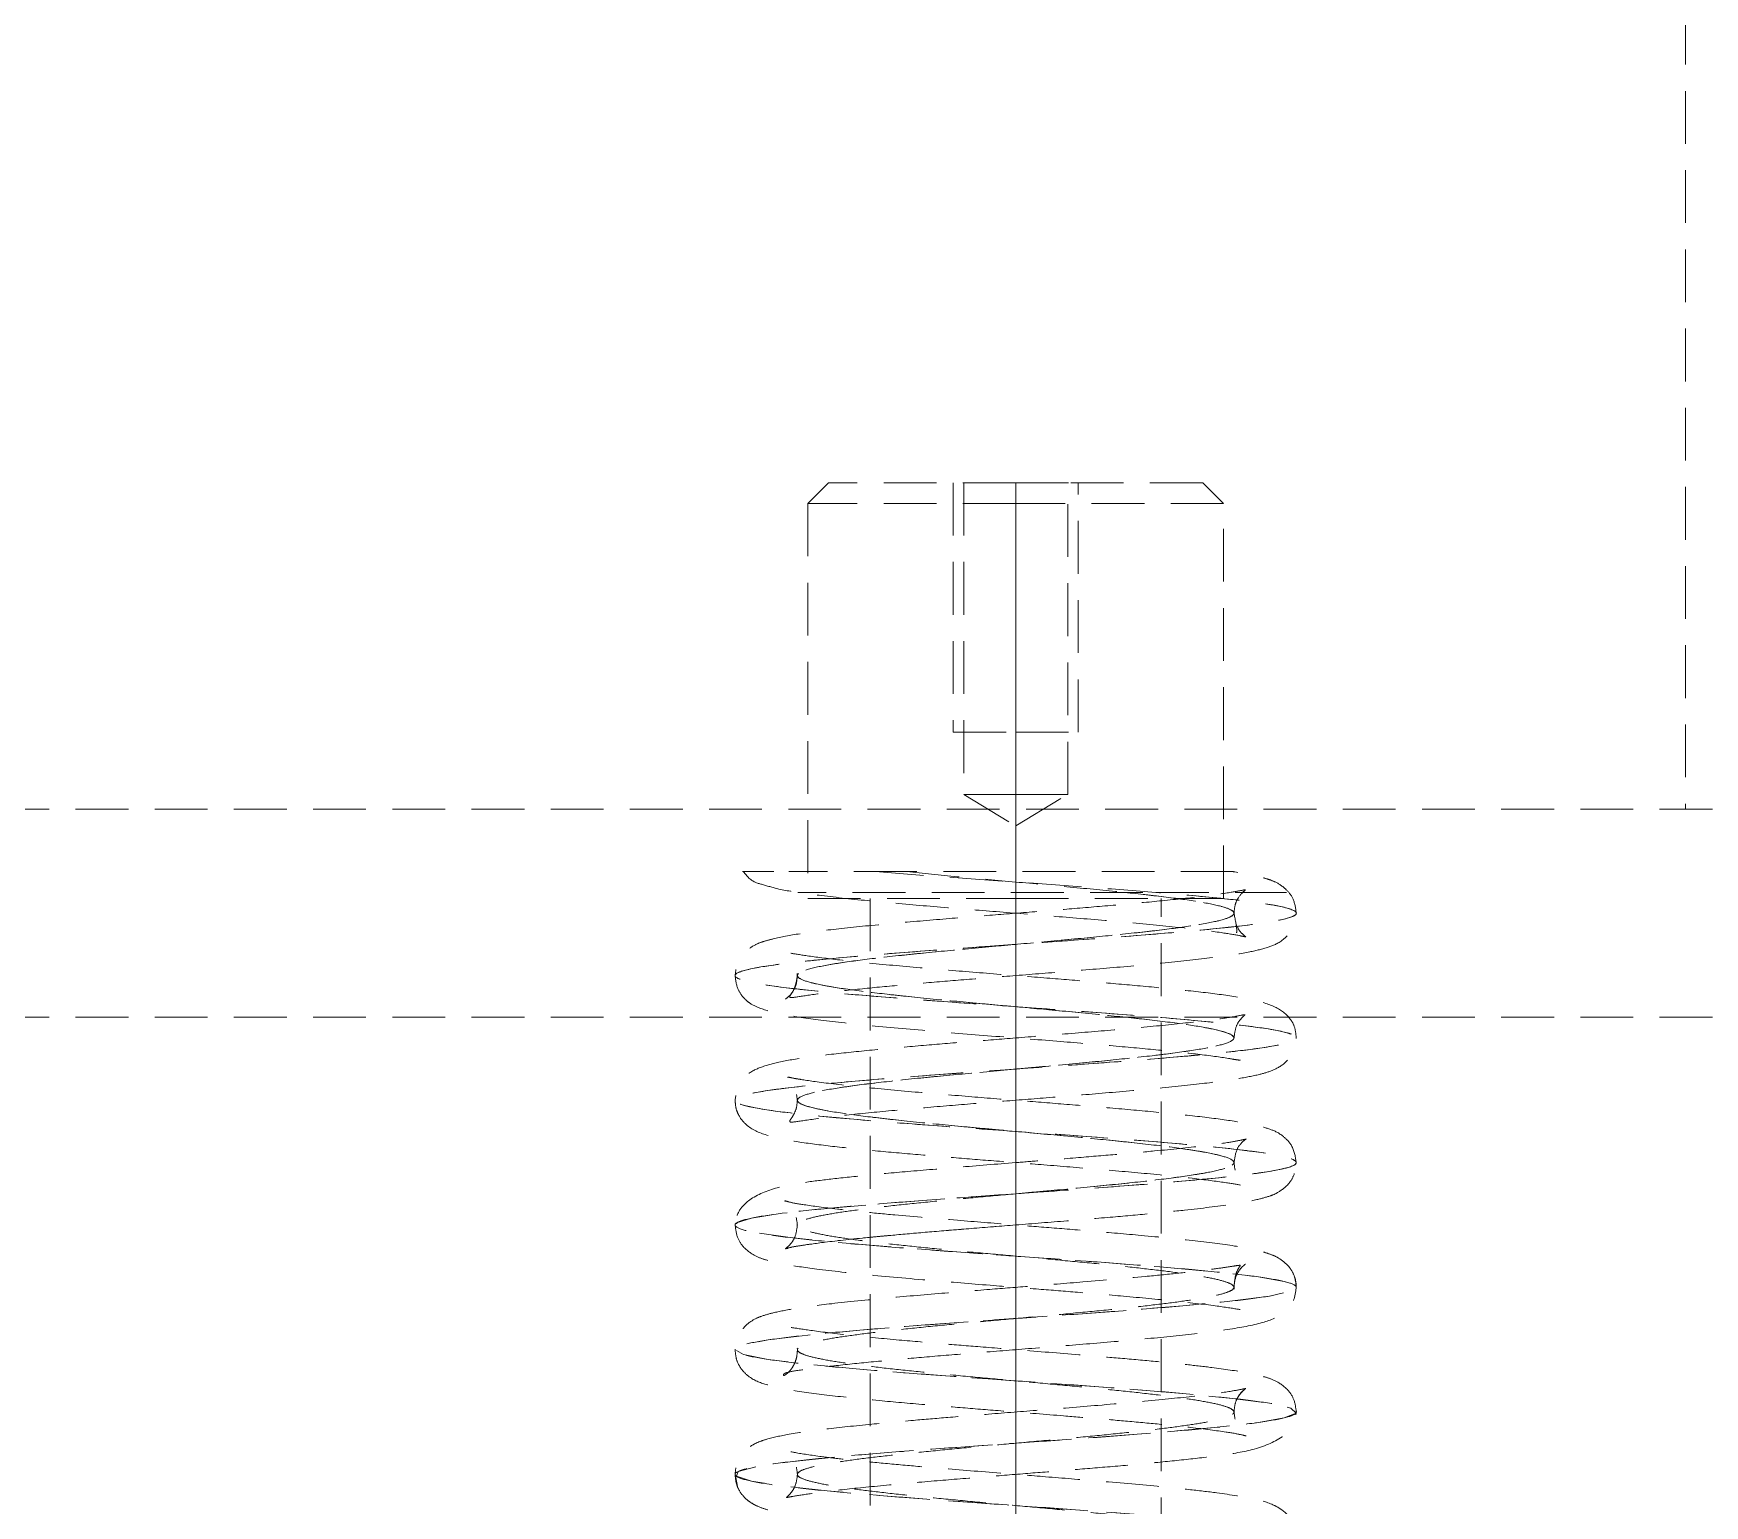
# Model space of a CAD drawing. Header units: millimetres. Extents: x 15 to 1184, y 5 to 836.
# Drawn here: x 260.47 to 300.66, y 582.18 to 617.59 of the extents above; entities that cross this region are included whole.
import ezdxf

# ---------------------------------------------------------------- set-up
doc = ezdxf.new("R2010")
doc.units = ezdxf.units.MM
doc.linetypes.add('HIDDEN', pattern=[1.905, 1.27, -0.635])

msp = doc.modelspace()

# ---------------------------------------------------------------- linework, layer by layer
at = {"color": 7, "linetype": 'HIDDEN', "lineweight": 18}
for p, q in [((300.204, 621.922), (300.204, 598.927)), ((279.592, 606.783), (279.092, 606.283)), ((282.592, 606.783), (282.592, 600.783)), ((282.842, 606.783), (282.842, 599.283)), ((284.092, 606.783), (284.092, 606.283)), ((284.092, 606.783), (284.092, 606.283)), ((284.092, 599.283), (284.092, 606.783)), ((284.092, 599.283), (284.092, 606.783)), ((284.092, 600.783), (284.092, 606.783)), ((284.092, 606.783), (284.092, 600.783)), ((284.092, 606.783), (284.092, 606.283)), ((284.092, 606.283), (284.092, 606.783)), ((284.092, 606.783), (284.092, 599.283)), ((284.092, 599.283), (284.092, 606.783)), ((285.342, 599.283), (285.342, 606.783)), ((285.592, 600.783), (285.592, 606.783)), ((289.092, 606.283), (288.592, 606.783)), ((279.092, 606.283), (279.092, 596.783)), ((284.092, 596.783), (284.092, 606.283)), ((284.092, 596.783), (284.092, 606.283)), ((284.092, 596.783), (284.092, 606.283)), ((284.092, 606.283), (284.092, 596.783)), ((289.092, 596.783), (289.092, 606.283)), ((248.145, 598.927), (532.475, 598.927)), ((282.842, 599.283), (284.092, 598.532)), ((284.092, 598.532), (284.092, 599.283)), ((284.092, 598.532), (284.092, 599.283)), ((284.092, 599.283), (284.092, 598.532)), ((284.092, 598.532), (284.092, 599.283)), ((284.092, 598.532), (285.342, 599.283)), ((280.592, 596.783), (280.592, 537.283)), ((284.092, 596.783), (284.092, 537.283)), ((284.092, 596.783), (284.092, 537.283)), ((284.092, 596.783), (284.092, 537.283)), ((284.092, 537.283), (284.092, 596.783)), ((287.592, 537.283), (287.592, 596.783)), ((248.145, 593.927), (344.092, 593.927)), ((277.342, 582.941), (277.403, 582.638))]:
    msp.add_line(p, q, dxfattribs=at)
at = {"color": 7, "linetype": 'HIDDEN', "lineweight": 18, "flags": 128}
msp.add_lwpolyline([(290.749, 578.48), (290.639, 578.544), (290.044, 578.661), (289.093, 578.778), (287.842, 578.895), (286.366, 579.013), (284.753, 579.13), (283.101, 579.247), (281.509, 579.364), (280.071, 579.481), (278.874, 579.599), (277.99, 579.716), (277.471, 579.833), (277.35, 579.95), (277.632, 580.067), (278.302, 580.184), (279.319, 580.302), (280.622, 580.419), (282.132, 580.536), (283.76, 580.653), (285.409, 580.77), (286.978, 580.888), (288.374, 581.005), (289.513, 581.122), (290.328, 581.239), (290.768, 581.356), (290.809, 581.474), (290.447, 581.591), (289.704, 581.708), (288.625, 581.825), (287.273, 581.942), (285.732, 582.06), (284.092, 582.177), (282.452, 582.294), (280.91, 582.411), (279.559, 582.528), (278.48, 582.645), (277.736, 582.763), (277.375, 582.88), (277.415, 582.997), (277.856, 583.114), (278.67, 583.231), (279.81, 583.349), (281.206, 583.466), (282.775, 583.583), (284.423, 583.7), (286.051, 583.817), (287.562, 583.935), (288.865, 584.052), (289.881, 584.169), (290.551, 584.286), (290.834, 584.403), (290.712, 584.52), (290.193, 584.638), (289.309, 584.755), (288.112, 584.872), (286.675, 584.989), (285.082, 585.106), (283.43, 585.224), (281.818, 585.341), (280.342, 585.458), (279.091, 585.575), (278.139, 585.692), (277.544, 585.809), (277.342, 585.927), (277.544, 586.044), (278.139, 586.161), (279.09, 586.278), (280.342, 586.395), (281.818, 586.513), (283.43, 586.63), (285.082, 586.747), (286.675, 586.864), (288.113, 586.981), (289.309, 587.099), (290.193, 587.216), (290.712, 587.333), (290.833, 587.45), (290.551, 587.567), (289.881, 587.684), (288.864, 587.802), (287.562, 587.919), (286.051, 588.036), (284.423, 588.153), (282.775, 588.27), (281.206, 588.388), (279.81, 588.505), (278.67, 588.622), (277.856, 588.739), (277.415, 588.856), (277.374, 588.974), (277.737, 589.091), (278.479, 589.208), (279.559, 589.325), (280.91, 589.442), (282.451, 589.559), (284.092, 589.677), (284.092, 589.677)], dxfattribs=at)
at = {"color": 7, "linetype": 'HIDDEN', "lineweight": 18}
for points in [[(284.092, 606.783), (283.502, 606.783), (282.323, 606.783), (280.835, 606.783), (279.795, 606.783), (279.659, 606.783), (279.592, 606.783)], [(284.092, 606.783), (283.895, 606.783), (283.502, 606.783), (283.006, 606.783), (282.659, 606.783), (282.614, 606.783), (282.592, 606.783)], [(284.092, 606.783), (283.928, 606.783), (283.6, 606.783), (283.187, 606.783), (282.898, 606.783), (282.86, 606.783), (282.842, 606.783)], [(284.092, 606.783), (284.288, 606.783), (284.681, 606.783), (285.177, 606.783), (285.524, 606.783), (285.569, 606.783), (285.592, 606.783)], [(288.592, 606.783), (288.524, 606.783), (288.389, 606.783), (287.348, 606.783), (285.861, 606.783), (284.681, 606.783), (284.092, 606.783)], [(284.092, 606.783), (284.255, 606.783), (284.583, 606.783), (284.996, 606.783), (285.285, 606.783), (285.323, 606.783), (285.342, 606.783)], [(284.092, 606.283), (283.764, 606.283), (283.11, 606.283), (282.166, 606.283), (281.296, 606.283), (280.534, 606.283), (279.907, 606.283), (279.445, 606.283), (279.147, 606.283), (279.11, 606.283), (279.092, 606.283)], [(289.092, 606.283), (289.073, 606.283), (289.036, 606.283), (288.739, 606.283), (288.276, 606.283), (287.65, 606.283), (286.887, 606.283), (286.017, 606.283), (285.073, 606.283), (284.419, 606.283), (284.092, 606.283)], [(282.592, 600.783), (282.614, 600.783), (282.659, 600.783), (283.006, 600.783), (283.502, 600.783), (283.895, 600.783), (284.092, 600.783)], [(284.092, 600.783), (284.288, 600.783), (284.681, 600.783), (285.177, 600.783), (285.524, 600.783), (285.569, 600.783), (285.592, 600.783)], [(282.842, 599.283), (282.86, 599.283), (282.898, 599.283), (283.187, 599.283), (283.6, 599.283), (283.928, 599.283), (284.092, 599.283)], [(284.092, 599.283), (284.255, 599.283), (284.583, 599.283), (284.996, 599.283), (285.285, 599.283), (285.323, 599.283), (285.342, 599.283)], [(279.092, 596.783), (279.11, 596.783), (279.147, 596.783), (279.445, 596.783), (279.907, 596.783), (280.534, 596.783), (281.296, 596.783), (282.166, 596.783), (283.11, 596.783), (283.764, 596.783), (284.092, 596.783)], [(284.092, 596.783), (284.419, 596.783), (285.073, 596.783), (286.017, 596.783), (286.887, 596.783), (287.65, 596.783), (288.276, 596.783), (288.739, 596.783), (289.036, 596.783), (289.073, 596.783), (289.092, 596.783)]]:
    msp.add_open_spline(points, degree=3, dxfattribs=at)
for points, knots in [([(284.092, 589.677), (284.662, 589.717), (285.804, 589.798), (287.406, 589.919), (288.796, 590.04), (289.886, 590.161), (290.604, 590.282), (290.906, 590.403), (290.772, 590.524), (290.21, 590.645), (289.258, 590.767), (287.974, 590.888), (286.442, 591.009), (284.76, 591.13), (283.035, 591.251), (281.378, 591.372), (279.894, 591.493), (278.679, 591.614), (277.81, 591.735), (277.343, 591.856), (277.308, 591.977), (277.707, 592.099), (278.513, 592.22), (279.678, 592.341), (281.124, 592.462), (282.761, 592.583), (284.482, 592.704), (286.179, 592.825), (287.742, 592.946), (289.071, 593.067), (290.082, 593.188), (290.71, 593.31), (290.914, 593.431), (290.681, 593.552), (290.028, 593.673), (288.994, 593.794), (287.647, 593.915), (286.072, 594.036), (284.371, 594.157), (282.651, 594.278), (281.024, 594.399), (279.593, 594.52), (278.45, 594.642), (277.668, 594.763), (277.297, 594.884), (277.361, 595.005), (277.854, 595.126), (278.748, 595.247), (279.983, 595.368), (281.481, 595.489), (283.146, 595.61), (284.871, 595.731), (286.547, 595.852), (288.066, 595.974), (289.33, 596.095), (290.26, 596.216), (290.794, 596.337), (290.899, 596.458), (290.57, 596.579), (289.825, 596.7), (288.714, 596.821), (287.308, 596.942), (285.694, 597.063), (283.983, 597.185), (282.262, 597.306), (281.232, 597.386), (280.717, 597.427)], [0, 0, 0, 0, 0.015626, 0.031251, 0.046875, 0.062501, 0.078126, 0.09375, 0.109376, 0.125001, 0.140625, 0.156251, 0.171875, 0.1875, 0.203126, 0.21875, 0.234375, 0.250001, 0.265625, 0.28125, 0.296876, 0.3125, 0.328125, 0.343751, 0.359375, 0.375, 0.390626, 0.40625, 0.421875, 0.437501, 0.453125, 0.46875, 0.484376, 0.5, 0.515625, 0.531251, 0.546875, 0.5625, 0.578125, 0.59375, 0.609375, 0.625, 0.640625, 0.65625, 0.671875, 0.687499, 0.703125, 0.71875, 0.734374, 0.75, 0.765625, 0.781249, 0.796875, 0.8125, 0.828124, 0.84375, 0.859375, 0.874999, 0.890625, 0.90625, 0.921874, 0.9375, 0.953125, 0.968749, 0.984375, 1, 1, 1, 1]), ([(281.467, 597.427), (281.132, 597.427), (280.463, 597.427), (279.668, 597.427), (279.076, 597.427), (278.736, 597.427), (278.611, 597.427), (278.648, 597.427), (278.771, 597.427), (278.866, 597.427), (278.913, 597.427), (278.94, 597.427), (278.942, 597.427), (278.921, 597.427), (278.91, 597.427), (278.897, 597.427), (278.883, 597.427), (278.86, 597.427), (278.825, 597.427), (278.759, 597.427), (278.666, 597.427), (278.531, 597.427), (278.372, 597.427), (278.158, 597.427), (277.935, 597.427), (277.671, 597.427), (277.498, 597.427), (277.527, 597.427), (277.782, 597.427), (278.251, 597.427), (278.835, 597.427), (279.322, 597.427), (279.527, 597.427)], [0, 0, 0, 0, 0.068596, 0.136968, 0.2055, 0.27375, 0.33118, 0.388329, 0.439011, 0.456132, 0.467555, 0.479869, 0.486901, 0.488472, 0.489422, 0.490304, 0.491175, 0.492096, 0.494271, 0.497102, 0.504452, 0.514172, 0.530074, 0.548, 0.581836, 0.615407, 0.682787, 0.750059, 0.81719, 0.88452, 0.951449, 1, 1, 1, 1]), ([(277.545, 597.422), (277.582, 597.376), (277.742, 597.182), (278.003, 597.12), (278.408, 596.992), (279.122, 596.884), (280.166, 596.761), (281.477, 596.639), (282.847, 596.526), (284.22, 596.417), (285.597, 596.307), (286.961, 596.191), (288.165, 596.074), (289.026, 595.966), (289.475, 595.891), (289.633, 595.852), (289.625, 595.862), (289.524, 595.94), (289.383, 596.125), (289.356, 596.33), (289.342, 596.44)], [0, 0, 0, 0, 0.01361, 0.058298, 0.11466, 0.186481, 0.271638, 0.35391, 0.430088, 0.500824, 0.574016, 0.652311, 0.735549, 0.813855, 0.874346, 0.91719, 0.933983, 0.952982, 0.97483, 1, 1, 1, 1]), ([(281.467, 597.427), (281.867, 597.386), (282.669, 597.306), (284.007, 597.185), (285.338, 597.063), (286.593, 596.942), (287.687, 596.821), (288.551, 596.7), (289.131, 596.579), (289.387, 596.458), (289.304, 596.337), (288.889, 596.216), (288.166, 596.095), (287.182, 595.974), (286.002, 595.852), (284.698, 595.731), (283.356, 595.61), (282.061, 595.489), (280.896, 595.368), (279.935, 595.247), (279.24, 595.126), (278.856, 595.005), (278.807, 594.884), (279.095, 594.763), (279.704, 594.642), (280.593, 594.52), (281.706, 594.399), (282.971, 594.278), (284.309, 594.157), (285.632, 594.036), (286.857, 593.915), (287.905, 593.794), (288.709, 593.673), (289.217, 593.552), (289.398, 593.431), (289.239, 593.31), (288.751, 593.188), (287.965, 593.067), (286.931, 592.946), (285.715, 592.825), (284.395, 592.704), (283.056, 592.583), (281.784, 592.462), (280.659, 592.341), (279.753, 592.22), (279.126, 592.099), (278.815, 591.977), (278.843, 591.856), (279.206, 591.735), (279.882, 591.614), (280.827, 591.493), (281.981, 591.372), (283.27, 591.251), (284.612, 591.13), (285.92, 591.009), (287.112, 590.888), (288.11, 590.767), (288.851, 590.645), (289.288, 590.524), (289.392, 590.403), (289.157, 590.282), (288.598, 590.161), (287.751, 590.04), (286.669, 589.919), (285.423, 589.798), (284.536, 589.717), (284.092, 589.677)], [0, 0, 0, 0, 0.015625, 0.031251, 0.046875, 0.0625, 0.078126, 0.09375, 0.109375, 0.125001, 0.140625, 0.15625, 0.171876, 0.1875, 0.203125, 0.218751, 0.234375, 0.25, 0.265626, 0.28125, 0.296875, 0.312501, 0.328125, 0.34375, 0.359375, 0.375, 0.390625, 0.40625, 0.421875, 0.4375, 0.453125, 0.468749, 0.484375, 0.5, 0.515624, 0.53125, 0.546875, 0.562499, 0.578125, 0.59375, 0.609374, 0.625, 0.640625, 0.656249, 0.671875, 0.6875, 0.703124, 0.71875, 0.734375, 0.749999, 0.765625, 0.78125, 0.796874, 0.8125, 0.828125, 0.843749, 0.859375, 0.874999, 0.890624, 0.90625, 0.921874, 0.937499, 0.953125, 0.968749, 0.984374, 1, 1, 1, 1]), ([(289.32, 597.427), (289.326, 597.427), (289.335, 597.427), (289.318, 597.427), (289.303, 597.427), (289.291, 597.427), (289.275, 597.427), (289.251, 597.427), (289.181, 597.427), (289.076, 597.427), (288.942, 597.427), (288.796, 597.427), (288.691, 597.427), (288.579, 597.427), (288.469, 597.427), (288.317, 597.427), (287.909, 597.427), (287.199, 597.427), (286.1, 597.427), (284.928, 597.427), (283.727, 597.427), (282.542, 597.427), (281.825, 597.427), (281.467, 597.427)], [0, 0, 0, 0, 0.014462, 0.019323, 0.02133, 0.023183, 0.025016, 0.026969, 0.031651, 0.048719, 0.069023, 0.090484, 0.115125, 0.117011, 0.14198, 0.164729, 0.185264, 0.321706, 0.456961, 0.593025, 0.728114, 0.864085, 1, 1, 1, 1]), ([(290.841, 596.411), (290.826, 596.534), (290.798, 596.757), (290.577, 597.043), (290.326, 597.189), (290.154, 597.249), (289.844, 597.34), (289.531, 597.391), (289.32, 597.425)], [0, 0, 0, 0, 0.133526, 0.244197, 0.403281, 0.539375, 0.688702, 1, 1, 1, 1]), ([(284.092, 589.677), (284.803, 589.727), (286.227, 589.828), (288.15, 589.979), (289.67, 590.13), (290.637, 590.281), (290.954, 590.432), (290.591, 590.583), (289.582, 590.734), (288.028, 590.885), (286.084, 591.036), (283.942, 591.187), (281.815, 591.338), (279.913, 591.489), (278.427, 591.64), (277.502, 591.791), (277.232, 591.942), (277.642, 592.093), (278.693, 592.244), (280.279, 592.395), (282.243, 592.546), (284.391, 592.698), (286.509, 592.849), (288.387, 593), (289.84, 593.151), (290.721, 593.302), (290.945, 593.453), (290.488, 593.604), (289.397, 593.755), (287.779, 593.906), (285.796, 594.057), (283.643, 594.208), (281.534, 594.359), (279.68, 594.51), (278.264, 594.661), (277.425, 594.812), (277.248, 594.963), (277.751, 595.114), (278.882, 595.265), (280.531, 595.416), (282.533, 595.567), (284.69, 595.718), (286.787, 595.869), (288.617, 596.02), (289.998, 596.171), (290.792, 596.323), (290.923, 596.474), (290.37, 596.625), (289.218, 596.776), (288.05, 596.876), (287.467, 596.927)], [0, 0, 0, 0, 0.020834, 0.0416683, 0.0625018, 0.0833344, 0.1041668, 0.1249999, 0.145834, 0.1666682, 0.1875015, 0.208334, 0.2291665, 0.2499999, 0.2708341, 0.2916681, 0.3125012, 0.3333335, 0.3541662, 0.3749998, 0.3958341, 0.4166679, 0.4375007, 0.4583331, 0.479166, 0.4999998, 0.5208341, 0.5416677, 0.5625003, 0.5833327, 0.6041658, 0.6249999, 0.6458341, 0.6666674, 0.6874999, 0.7083324, 0.7291657, 0.75, 0.770834, 0.791667, 0.8124994, 0.8333321, 0.8541657, 0.875, 0.8958338, 0.9166666, 0.937499, 0.9583318, 0.9791657, 1, 1, 1, 1]), ([(289.342, 596.413), (289.348, 596.49), (289.361, 596.636), (289.463, 596.847), (289.61, 596.983), (289.629, 596.996), (289.551, 596.981), (289.288, 596.928), (288.65, 596.837), (287.732, 596.736), (286.678, 596.638), (285.61, 596.548), (284.538, 596.462), (283.42, 596.373), (282.215, 596.276), (280.963, 596.168), (279.817, 596.055), (278.899, 595.939), (278.346, 595.84), (278.014, 595.743), (277.84, 595.683), (277.574, 595.515), (277.379, 595.231), (277.355, 595.023), (277.342, 594.911)], [0, 0, 0, 0, 0.016458, 0.0312436, 0.0562697, 0.0767756, 0.0986779, 0.1515228, 0.216664, 0.2861219, 0.350114, 0.4084618, 0.4614454, 0.5175356, 0.580326, 0.6498832, 0.7259955, 0.7989095, 0.8642831, 0.8942493, 0.9225561, 0.955572, 0.9762521, 1, 1, 1, 1]), ([(286.717, 596.927), (287.062, 596.889), (287.752, 596.813), (288.544, 596.7), (289.096, 596.587), (289.365, 596.474), (289.34, 596.36), (289.02, 596.247), (288.424, 596.134), (287.586, 596.02), (286.551, 595.907), (285.379, 595.794), (284.135, 595.681), (282.888, 595.567), (281.709, 595.454), (280.663, 595.341), (279.81, 595.227), (279.195, 595.114), (278.856, 595.001), (278.81, 594.888), (279.06, 594.774), (279.592, 594.661), (280.375, 594.548), (281.367, 594.435), (282.512, 594.321), (283.745, 594.208), (284.998, 594.095), (286.199, 593.981), (287.283, 593.868), (288.188, 593.755), (288.864, 593.642), (289.271, 593.528), (289.389, 593.415), (289.211, 593.302), (288.744, 593.188), (288.018, 593.075), (287.072, 592.962), (285.958, 592.849), (284.74, 592.735), (283.486, 592.622), (282.266, 592.509), (281.147, 592.395), (280.195, 592.282), (279.459, 592.169), (278.984, 592.056), (278.795, 591.942), (278.902, 591.829), (279.301, 591.716), (279.968, 591.602), (280.866, 591.489), (281.944, 591.376), (283.143, 591.263), (284.395, 591.149), (285.63, 591.036), (286.779, 590.923), (287.777, 590.81), (288.569, 590.696), (289.11, 590.583), (289.369, 590.47), (289.334, 590.356), (289.004, 590.243), (288.399, 590.13), (287.553, 590.017), (286.513, 589.903), (285.337, 589.79), (284.507, 589.714), (284.092, 589.677)], [0, 0, 0, 0, 0.015626, 0.03125, 0.046875, 0.062501, 0.078125, 0.093751, 0.109375, 0.125, 0.140626, 0.15625, 0.171875, 0.1875, 0.203125, 0.218751, 0.234375, 0.25, 0.265626, 0.28125, 0.296875, 0.3125, 0.328125, 0.343751, 0.359375, 0.375, 0.390625, 0.406249, 0.421875, 0.4375, 0.453125, 0.46875, 0.484374, 0.5, 0.515625, 0.531249, 0.546875, 0.5625, 0.578125, 0.59375, 0.609374, 0.625, 0.640625, 0.656249, 0.671875, 0.687499, 0.703125, 0.71875, 0.734374, 0.75, 0.765625, 0.781249, 0.796875, 0.812499, 0.828125, 0.84375, 0.859374, 0.875, 0.890624, 0.906249, 0.921875, 0.937499, 0.953125, 0.968749, 0.984374, 1, 1, 1, 1]), ([(279.445, 596.927), (279.403, 596.927), (279.318, 596.927), (279.194, 596.927), (279.085, 596.927), (279.005, 596.927), (278.957, 596.927), (278.931, 596.927), (278.911, 596.927), (278.896, 596.927), (278.884, 596.927), (278.869, 596.927), (278.857, 596.927), (278.851, 596.927), (278.865, 596.927), (278.917, 596.927), (279.01, 596.927), (279.281, 596.927), (279.829, 596.927), (280.737, 596.927), (281.778, 596.927), (282.908, 596.927), (284.083, 596.927), (285.263, 596.927), (286.415, 596.927), (287.117, 596.927), (287.467, 596.927)], [0, 0, 0, 0, 0.015204, 0.030661, 0.044368, 0.052441, 0.055489, 0.057974, 0.059469, 0.060857, 0.06223, 0.063682, 0.067114, 0.071583, 0.083155, 0.098507, 0.123557, 0.151862, 0.25798, 0.364255, 0.470352, 0.576243, 0.682417, 0.787991, 0.894214, 1, 1, 1, 1]), ([(287.467, 596.927), (287.799, 596.927), (288.464, 596.927), (289.289, 596.927), (289.944, 596.927), (290.413, 596.927), (290.543, 596.927), (290.607, 596.927)], [0, 0, 0, 0, 0.203336, 0.405706, 0.608318, 0.810206, 1, 1, 1, 1]), ([(278.842, 594.94), (278.836, 594.868), (278.824, 594.725), (278.724, 594.52), (278.623, 594.397), (278.693, 594.388), (279.152, 594.465), (279.929, 594.562), (280.841, 594.654), (281.846, 594.744), (282.914, 594.833), (284.064, 594.925), (285.324, 595.025), (286.668, 595.136), (287.956, 595.256), (288.989, 595.373), (289.71, 595.486), (290.148, 595.597), (290.457, 595.715), (290.778, 596.029), (290.819, 596.297), (290.841, 596.442)], [0, 0, 0, 0, 0.014309, 0.028267, 0.05735, 0.119229, 0.182848, 0.246637, 0.307952, 0.366604, 0.422509, 0.480411, 0.545287, 0.617223, 0.696336, 0.775407, 0.841999, 0.895966, 0.941848, 0.968821, 1, 1, 1, 1]), ([(289.404, 595.954), (289.408, 595.974), (289.418, 596.025), (289.371, 596.282), (289.342, 596.44)], [0, 0, 0, 0, 0.3864832, 1, 1, 1, 1]), ([(290.841, 593.412), (290.832, 593.502), (290.813, 593.698), (290.632, 593.995), (290.298, 594.213), (289.734, 594.367), (289.021, 594.475), (288.108, 594.581), (287.067, 594.681), (285.998, 594.773), (284.882, 594.864), (283.671, 594.96), (282.345, 595.067), (281.004, 595.182), (279.845, 595.299), (279.054, 595.402), (278.698, 595.461), (278.588, 595.482), (278.648, 595.426), (278.792, 595.253), (278.825, 595.027), (278.842, 594.913)], [0, 0, 0, 0, 0.018032, 0.039382, 0.09327, 0.155665, 0.224713, 0.294059, 0.358197, 0.417251, 0.472959, 0.534765, 0.604099, 0.680847, 0.761012, 0.832874, 0.895441, 0.923305, 0.949374, 0.974504, 1, 1, 1, 1]), ([(277.342, 594.942), (277.356, 594.82), (277.381, 594.61), (277.525, 594.414), (277.627, 594.314), (277.742, 594.229), (277.991, 594.11), (278.518, 593.978), (279.394, 593.847), (280.611, 593.717), (282.091, 593.587), (283.666, 593.46), (285.137, 593.344), (286.435, 593.236), (287.568, 593.133), (288.52, 593.032), (289.145, 592.948), (289.477, 592.886), (289.522, 592.899), (289.403, 593.049), (289.362, 593.307), (289.342, 593.44)], [0, 0, 0, 0, 0.022712, 0.039211, 0.046401, 0.059117, 0.103802, 0.170565, 0.246047, 0.328983, 0.416878, 0.499077, 0.574603, 0.643511, 0.708629, 0.775928, 0.845394, 0.881245, 0.918832, 0.958197, 1, 1, 1, 1]), ([(278.842, 594.94), (278.82, 594.809), (278.78, 594.57), (278.613, 594.396), (278.543, 594.356), (278.554, 594.358), (278.554, 594.358)], [0, 0, 0, 0, 0.400315, 0.7297, 0.997062, 1, 1, 1, 1]), ([(289.342, 593.413), (289.355, 593.519), (289.379, 593.715), (289.51, 593.897), (289.607, 593.978), (289.618, 593.996), (289.385, 593.939), (288.791, 593.855), (287.807, 593.743), (286.596, 593.631), (285.329, 593.525), (284.134, 593.43), (283.029, 593.342), (281.971, 593.255), (280.921, 593.164), (279.907, 593.063), (279.056, 592.961), (278.401, 592.855), (277.929, 592.72), (277.637, 592.574), (277.389, 592.268), (277.358, 592.032), (277.342, 591.912)], [0, 0, 0, 0, 0.022846, 0.042619, 0.059767, 0.074781, 0.13581, 0.204274, 0.279907, 0.35516, 0.423695, 0.485385, 0.540169, 0.594515, 0.653742, 0.717934, 0.786417, 0.849401, 0.904466, 0.952569, 0.975939, 1, 1, 1, 1]), ([(278.842, 591.94), (278.836, 591.869), (278.824, 591.727), (278.753, 591.577), (278.691, 591.484), (278.632, 591.4), (278.697, 591.389), (279.234, 591.478), (280.167, 591.589), (281.279, 591.695), (282.462, 591.796), (283.655, 591.892), (284.874, 591.989), (286.144, 592.092), (287.439, 592.205), (288.576, 592.323), (289.403, 592.432), (289.934, 592.538), (290.232, 592.622), (290.533, 592.771), (290.791, 593.072), (290.824, 593.312), (290.841, 593.442)], [0, 0, 0, 0, 0.013803, 0.027299, 0.041127, 0.055836, 0.119493, 0.190188, 0.264694, 0.335086, 0.400826, 0.46178, 0.522029, 0.588695, 0.662013, 0.741523, 0.812649, 0.86914, 0.910875, 0.947526, 0.97154, 1, 1, 1, 1]), ([(290.841, 590.412), (290.82, 590.554), (290.781, 590.813), (290.484, 591.118), (290.203, 591.239), (289.871, 591.332), (289.33, 591.431), (288.545, 591.534), (287.527, 591.639), (286.402, 591.74), (285.275, 591.832), (284.124, 591.924), (282.904, 592.021), (281.605, 592.129), (280.35, 592.245), (279.343, 592.361), (278.757, 592.45), (278.56, 592.496), (278.562, 592.487), (278.662, 592.409), (278.801, 592.226), (278.827, 592.024), (278.842, 591.914)], [0, 0, 0, 0, 0.030645, 0.055852, 0.094113, 0.138188, 0.193761, 0.260823, 0.330543, 0.39506, 0.4545, 0.510636, 0.57303, 0.643063, 0.72059, 0.800276, 0.86907, 0.926266, 0.939646, 0.95603, 0.976034, 1, 1, 1, 1]), ([(278.931, 592.428), (278.86, 592.438), (278.711, 592.459), (278.601, 592.495), (278.617, 592.475), (278.62, 592.471)], [0, 0, 0, 0, 0.424211, 0.883873, 1, 1, 1, 1]), ([(277.342, 591.942), (277.347, 591.874), (277.356, 591.736), (277.449, 591.51), (277.679, 591.243), (278.078, 591.079), (278.751, 590.934), (279.53, 590.833), (280.487, 590.731), (281.519, 590.637), (282.572, 590.548), (283.66, 590.461), (284.82, 590.369), (286.063, 590.268), (287.319, 590.158), (288.409, 590.047), (289.172, 589.942), (289.529, 589.887), (289.672, 589.835), (289.597, 589.883), (289.495, 589.974), (289.374, 590.156), (289.353, 590.34), (289.342, 590.44)], [0, 0, 0, 0, 0.013036, 0.026529, 0.055797, 0.120732, 0.186775, 0.2546, 0.319345, 0.379983, 0.436616, 0.490467, 0.549454, 0.614969, 0.686895, 0.764673, 0.834993, 0.891546, 0.934534, 0.945554, 0.960033, 0.978139, 1, 1, 1, 1]), ([(289.342, 590.414), (289.359, 590.537), (289.39, 590.752), (289.532, 590.915), (289.605, 590.974), (289.642, 590.998), (289.618, 590.99), (289.525, 590.969), (289.206, 590.908), (288.548, 590.82), (287.636, 590.724), (286.641, 590.635), (285.713, 590.556), (284.841, 590.486), (284.285, 590.442), (284.091, 590.427)], [0, 0, 0, 0, 0.055205, 0.097015, 0.112988, 0.125737, 0.14802, 0.215642, 0.316263, 0.450547, 0.619049, 0.716584, 0.822905, 0.938079, 1, 1, 1, 1]), ([(284.092, 590.427), (283.629, 590.39), (282.738, 590.319), (281.511, 590.216), (280.479, 590.122), (279.641, 590.032), (278.968, 589.948), (278.255, 589.822), (277.707, 589.582), (277.393, 589.247), (277.359, 589.026), (277.342, 588.912)], [0, 0, 0, 0, 0.139067, 0.268188, 0.387371, 0.496561, 0.597542, 0.709701, 0.842757, 0.918484, 1, 1, 1, 1]), ([(284.092, 588.927), (284.505, 588.96), (285.302, 589.023), (286.411, 589.115), (287.36, 589.201), (288.354, 589.301), (289.234, 589.41), (289.861, 589.521), (290.181, 589.613), (290.38, 589.686), (290.642, 589.875), (290.81, 590.145), (290.83, 590.338), (290.841, 590.442)], [0, 0, 0, 0, 0.12358, 0.237971, 0.343127, 0.438937, 0.601902, 0.726644, 0.812349, 0.862099, 0.919217, 0.956568, 1, 1, 1, 1]), ([(284.092, 589.677), (284.092, 589.775), (284.092, 589.971), (284.092, 590.221), (284.092, 590.386), (284.092, 590.447), (284.092, 590.386), (284.092, 590.221), (284.092, 589.971), (284.092, 589.775), (284.092, 589.677)], [0, 0, 0, 0, 0.125002, 0.250002, 0.375002, 0.5, 0.624998, 0.749998, 0.874998, 1, 1, 1, 1]), ([(284.092, 589.677), (284.092, 589.775), (284.092, 589.971), (284.092, 590.221), (284.092, 590.386), (284.092, 590.447), (284.092, 590.386), (284.092, 590.221), (284.092, 589.971), (284.092, 589.775), (284.092, 589.677)], [0, 0, 0, 0, 0.125002, 0.250002, 0.375002, 0.5, 0.624998, 0.749998, 0.874998, 1, 1, 1, 1]), ([(290.841, 578.427), (290.802, 578.466), (290.724, 578.544), (290.099, 578.661), (289.145, 578.778), (287.879, 578.895), (286.388, 579.013), (284.76, 579.13), (283.091, 579.247), (281.483, 579.364), (280.03, 579.481), (278.822, 579.599), (277.928, 579.716), (277.404, 579.833), (277.282, 579.95), (277.567, 580.067), (278.244, 580.184), (279.271, 580.302), (280.586, 580.419), (282.113, 580.536), (283.757, 580.653), (285.422, 580.77), (287.007, 580.888), (288.417, 581.005), (289.568, 581.122), (290.39, 581.239), (290.836, 581.356), (290.877, 581.474), (290.511, 581.591), (289.761, 581.708), (288.67, 581.825), (287.305, 581.942), (285.748, 582.06), (284.092, 582.177), (282.435, 582.294), (280.878, 582.411), (279.513, 582.528), (278.423, 582.645), (277.672, 582.763), (277.307, 582.88), (277.348, 582.997), (277.792, 583.114), (278.616, 583.231), (279.766, 583.349), (281.177, 583.466), (282.762, 583.583), (284.426, 583.7), (286.071, 583.817), (287.597, 583.935), (288.913, 584.052), (289.939, 584.169), (290.616, 584.286), (290.902, 584.403), (290.778, 584.52), (290.255, 584.638), (289.362, 584.755), (288.153, 584.872), (286.701, 584.989), (285.092, 585.106), (283.423, 585.224), (281.795, 585.341), (280.304, 585.458), (279.04, 585.575), (278.078, 585.692), (277.478, 585.809), (277.274, 585.927), (277.478, 586.044), (278.079, 586.161), (279.04, 586.278), (280.304, 586.395), (281.795, 586.513), (283.423, 586.63), (285.092, 586.747), (286.701, 586.864), (288.153, 586.981), (289.362, 587.099), (290.255, 587.216), (290.779, 587.333), (290.901, 587.45), (290.616, 587.567), (289.94, 587.684), (288.912, 587.802), (287.597, 587.919), (286.071, 588.036), (284.426, 588.153), (282.762, 588.27), (281.177, 588.388), (279.767, 588.505), (278.615, 588.622), (277.793, 588.739), (277.348, 588.856), (277.306, 588.974), (277.673, 589.091), (278.423, 589.208), (279.513, 589.325), (280.878, 589.442), (282.435, 589.559), (283.539, 589.638), (284.092, 589.677)], [0, 0, 0, 0, 0.010417, 0.020834, 0.03125, 0.041667, 0.052084, 0.0625, 0.072917, 0.083333, 0.09375, 0.104167, 0.114583, 0.125, 0.135417, 0.145833, 0.156251, 0.166667, 0.177083, 0.187501, 0.197917, 0.208333, 0.218751, 0.229167, 0.239584, 0.25, 0.260417, 0.270834, 0.28125, 0.291667, 0.302084, 0.3125, 0.322917, 0.333334, 0.34375, 0.354167, 0.364584, 0.375, 0.385417, 0.395834, 0.40625, 0.416667, 0.427083, 0.4375, 0.447917, 0.458333, 0.46875, 0.479167, 0.489583, 0.5, 0.510417, 0.520833, 0.53125, 0.541667, 0.552083, 0.5625, 0.572917, 0.583333, 0.59375, 0.604166, 0.614583, 0.625, 0.635416, 0.645833, 0.65625, 0.666666, 0.677083, 0.6875, 0.697916, 0.708333, 0.71875, 0.729166, 0.739583, 0.75, 0.760416, 0.770833, 0.781249, 0.791667, 0.802083, 0.812499, 0.822917, 0.833333, 0.843749, 0.854167, 0.864583, 0.875, 0.885417, 0.895833, 0.90625, 0.916667, 0.927083, 0.9375, 0.947916, 0.958333, 0.96875, 0.979166, 0.989583, 1, 1, 1, 1]), ([(284.092, 589.677), (283.77, 589.647), (283.125, 589.589), (282.191, 589.501), (281.322, 589.413), (280.546, 589.325), (279.89, 589.237), (279.376, 589.149), (279.021, 589.061), (278.837, 588.974), (278.832, 588.886), (279.003, 588.798), (279.347, 588.71), (279.851, 588.622), (280.499, 588.534), (281.267, 588.446), (282.131, 588.358), (283.062, 588.27), (284.027, 588.183), (284.994, 588.095), (285.931, 588.007), (286.806, 587.919), (287.589, 587.831), (288.254, 587.743), (288.778, 587.655), (289.144, 587.567), (289.339, 587.479), (289.357, 587.392), (289.197, 587.304), (288.864, 587.216), (288.371, 587.128), (287.732, 587.04), (286.971, 586.952), (286.112, 586.864), (285.185, 586.776), (284.221, 586.688), (283.253, 586.601), (282.313, 586.513), (281.433, 586.425), (280.643, 586.337), (279.969, 586.249), (279.436, 586.161), (279.058, 586.073), (278.852, 585.985), (278.822, 585.897), (278.971, 585.809), (279.291, 585.722), (279.775, 585.634), (280.404, 585.546), (281.159, 585.458), (282.012, 585.37), (282.935, 585.282), (283.897, 585.194), (284.866, 585.106), (285.809, 585.018), (286.694, 584.931), (287.491, 584.843), (288.173, 584.755), (288.717, 584.667), (289.105, 584.579), (289.323, 584.491), (289.365, 584.403), (289.228, 584.315), (288.919, 584.227), (288.445, 584.14), (287.825, 584.052), (287.078, 583.964), (286.231, 583.876), (285.311, 583.788), (284.351, 583.7), (283.381, 583.612), (282.435, 583.524), (281.546, 583.436), (280.742, 583.349), (280.052, 583.261), (279.498, 583.173), (279.099, 583.085), (278.869, 582.997), (278.816, 582.909), (278.94, 582.821), (279.239, 582.733), (279.702, 582.645), (280.313, 582.558), (281.052, 582.47), (281.893, 582.382), (282.809, 582.294), (283.768, 582.206), (284.738, 582.118), (285.686, 582.03), (286.58, 581.942), (287.391, 581.854), (288.089, 581.767), (288.653, 581.679), (289.062, 581.591), (289.305, 581.503), (289.369, 581.415), (289.257, 581.327), (288.969, 581.239), (288.517, 581.151), (287.915, 581.063), (287.185, 580.976), (286.349, 580.888), (285.437, 580.8), (284.48, 580.712), (283.51, 580.624), (282.559, 580.536), (281.66, 580.448), (280.843, 580.36), (280.137, 580.272), (279.563, 580.184), (279.143, 580.097), (278.89, 580.009), (278.813, 579.921), (278.913, 579.833), (279.19, 579.745), (279.631, 579.657), (280.224, 579.569), (280.946, 579.481), (281.776, 579.393), (282.683, 579.306), (283.639, 579.218), (284.609, 579.13), (285.562, 579.042), (286.466, 578.954), (287.288, 578.866), (288.004, 578.778), (288.587, 578.69), (289.015, 578.602), (289.29, 578.515), (289.324, 578.456), (289.342, 578.427)], [0, 0, 0, 0, 0.007813, 0.015625, 0.023438, 0.03125, 0.039063, 0.046875, 0.054688, 0.0625, 0.070313, 0.078125, 0.085938, 0.09375, 0.101563, 0.109375, 0.117188, 0.125, 0.132813, 0.140626, 0.148438, 0.156251, 0.164063, 0.171876, 0.179687, 0.187501, 0.195312, 0.203125, 0.210937, 0.21875, 0.226562, 0.234375, 0.242187, 0.25, 0.257812, 0.265625, 0.273438, 0.28125, 0.289063, 0.296875, 0.304688, 0.3125, 0.320313, 0.328125, 0.335938, 0.34375, 0.351563, 0.359375, 0.367188, 0.375, 0.382813, 0.390625, 0.398438, 0.40625, 0.414063, 0.421875, 0.429688, 0.4375, 0.445313, 0.453125, 0.460938, 0.46875, 0.476563, 0.484375, 0.492188, 0.5, 0.507812, 0.515625, 0.523437, 0.53125, 0.539062, 0.546875, 0.554687, 0.5625, 0.570312, 0.578125, 0.585937, 0.59375, 0.601562, 0.609375, 0.617187, 0.625, 0.632812, 0.640625, 0.648437, 0.65625, 0.664062, 0.671875, 0.679687, 0.6875, 0.695312, 0.703125, 0.710937, 0.71875, 0.726562, 0.734375, 0.742188, 0.75, 0.757813, 0.765625, 0.773438, 0.78125, 0.789063, 0.796875, 0.804688, 0.812499, 0.820313, 0.828124, 0.835937, 0.843749, 0.851562, 0.859374, 0.867187, 0.875, 0.882812, 0.890625, 0.898437, 0.90625, 0.914062, 0.921875, 0.929687, 0.9375, 0.945312, 0.953125, 0.960937, 0.96875, 0.976562, 0.984375, 0.992187, 1, 1, 1, 1]), ([(284.092, 589.677), (283.77, 589.647), (283.125, 589.589), (282.191, 589.501), (281.322, 589.413), (280.546, 589.325), (279.89, 589.237), (279.376, 589.149), (279.021, 589.061), (278.837, 588.974), (278.832, 588.886), (279.003, 588.798), (279.347, 588.71), (279.851, 588.622), (280.499, 588.534), (281.267, 588.446), (282.131, 588.358), (283.062, 588.27), (284.027, 588.183), (284.994, 588.095), (285.931, 588.007), (286.806, 587.919), (287.589, 587.831), (288.254, 587.743), (288.778, 587.655), (289.144, 587.567), (289.339, 587.479), (289.357, 587.392), (289.197, 587.304), (288.864, 587.216), (288.371, 587.128), (287.732, 587.04), (286.971, 586.952), (286.112, 586.864), (285.185, 586.776), (284.221, 586.688), (283.253, 586.601), (282.313, 586.513), (281.433, 586.425), (280.643, 586.337), (279.969, 586.249), (279.436, 586.161), (279.058, 586.073), (278.852, 585.985), (278.822, 585.897), (278.971, 585.809), (279.291, 585.722), (279.775, 585.634), (280.404, 585.546), (281.159, 585.458), (282.012, 585.37), (282.935, 585.282), (283.897, 585.194), (284.866, 585.106), (285.809, 585.018), (286.694, 584.931), (287.491, 584.843), (288.173, 584.755), (288.717, 584.667), (289.105, 584.579), (289.323, 584.491), (289.365, 584.403), (289.228, 584.315), (288.919, 584.227), (288.445, 584.14), (287.825, 584.052), (287.078, 583.964), (286.231, 583.876), (285.311, 583.788), (284.351, 583.7), (283.381, 583.612), (282.435, 583.524), (281.546, 583.436), (280.742, 583.349), (280.052, 583.261), (279.498, 583.173), (279.099, 583.085), (278.869, 582.997), (278.816, 582.909), (278.94, 582.821), (279.239, 582.733), (279.702, 582.645), (280.313, 582.558), (281.052, 582.47), (281.893, 582.382), (282.809, 582.294), (283.768, 582.206), (284.738, 582.118), (285.686, 582.03), (286.58, 581.942), (287.391, 581.854), (288.089, 581.767), (288.653, 581.679), (289.062, 581.591), (289.305, 581.503), (289.369, 581.415), (289.257, 581.327), (288.969, 581.239), (288.517, 581.151), (287.915, 581.063), (287.185, 580.976), (286.349, 580.888), (285.437, 580.8), (284.48, 580.712), (283.51, 580.624), (282.559, 580.536), (281.66, 580.448), (280.843, 580.36), (280.137, 580.272), (279.563, 580.184), (279.143, 580.097), (278.89, 580.009), (278.813, 579.921), (278.913, 579.833), (279.19, 579.745), (279.631, 579.657), (280.224, 579.569), (280.946, 579.481), (281.776, 579.393), (282.683, 579.306), (283.639, 579.218), (284.609, 579.13), (285.562, 579.042), (286.466, 578.954), (287.288, 578.866), (288.004, 578.778), (288.587, 578.69), (289.015, 578.602), (289.29, 578.515), (289.324, 578.456), (289.342, 578.427)], [0, 0, 0, 0, 0.007813, 0.015625, 0.023438, 0.03125, 0.039063, 0.046875, 0.054688, 0.0625, 0.070313, 0.078125, 0.085938, 0.09375, 0.101563, 0.109375, 0.117188, 0.125, 0.132813, 0.140626, 0.148438, 0.156251, 0.164063, 0.171876, 0.179687, 0.187501, 0.195312, 0.203125, 0.210937, 0.21875, 0.226562, 0.234375, 0.242187, 0.25, 0.257812, 0.265625, 0.273438, 0.28125, 0.289063, 0.296875, 0.304688, 0.3125, 0.320313, 0.328125, 0.335938, 0.34375, 0.351563, 0.359375, 0.367188, 0.375, 0.382813, 0.390625, 0.398438, 0.40625, 0.414063, 0.421875, 0.429688, 0.4375, 0.445313, 0.453125, 0.460938, 0.46875, 0.476563, 0.484375, 0.492188, 0.5, 0.507812, 0.515625, 0.523437, 0.53125, 0.539062, 0.546875, 0.554687, 0.5625, 0.570312, 0.578125, 0.585937, 0.59375, 0.601562, 0.609375, 0.617187, 0.625, 0.632812, 0.640625, 0.648437, 0.65625, 0.664062, 0.671875, 0.679687, 0.6875, 0.695312, 0.703125, 0.710937, 0.71875, 0.726562, 0.734375, 0.742188, 0.75, 0.757813, 0.765625, 0.773438, 0.78125, 0.789063, 0.796875, 0.804688, 0.812499, 0.820313, 0.828124, 0.835937, 0.843749, 0.851562, 0.859374, 0.867187, 0.875, 0.882812, 0.890625, 0.898437, 0.90625, 0.914062, 0.921875, 0.929687, 0.9375, 0.945312, 0.953125, 0.960937, 0.96875, 0.976562, 0.984375, 0.992187, 1, 1, 1, 1]), ([(284.092, 589.677), (284.092, 589.579), (284.092, 589.383), (284.092, 589.132), (284.092, 588.967), (284.092, 588.906), (284.092, 588.967), (284.092, 589.132), (284.092, 589.383), (284.092, 589.579), (284.092, 589.677)], [0, 0, 0, 0, 0.125002, 0.250002, 0.375002, 0.5, 0.624998, 0.749998, 0.874998, 1, 1, 1, 1]), ([(284.092, 589.677), (284.092, 589.579), (284.092, 589.383), (284.092, 589.132), (284.092, 588.967), (284.092, 588.906), (284.092, 588.967), (284.092, 589.132), (284.092, 589.383), (284.092, 589.579), (284.092, 589.677)], [0, 0, 0, 0, 0.125002, 0.250002, 0.375002, 0.5, 0.624998, 0.749998, 0.874998, 1, 1, 1, 1]), ([(278.699, 589.468), (278.696, 589.469), (278.596, 589.487), (278.519, 589.519), (278.543, 589.501), (278.545, 589.5)], [0, 0, 0, 0, 0.031019, 0.928475, 1, 1, 1, 1]), ([(290.841, 587.412), (290.831, 587.51), (290.813, 587.693), (290.657, 587.954), (290.43, 588.134), (290.239, 588.215), (289.911, 588.324), (289.343, 588.431), (288.393, 588.552), (287.207, 588.669), (286.035, 588.77), (284.972, 588.857), (283.871, 588.944), (282.571, 589.048), (281.364, 589.15), (280.425, 589.24), (279.65, 589.323), (279.011, 589.409), (278.653, 589.471), (278.523, 589.512), (278.57, 589.482), (278.675, 589.396), (278.806, 589.21), (278.829, 589.017), (278.842, 588.913)], [0, 0, 0, 0, 0.022656, 0.042253, 0.072622, 0.097631, 0.12596, 0.193194, 0.274431, 0.352153, 0.4172, 0.469742, 0.519899, 0.587077, 0.671488, 0.719397, 0.763934, 0.837979, 0.8925, 0.927879, 0.942003, 0.958503, 0.977724, 1, 1, 1, 1]), ([(277.342, 588.941), (277.355, 588.829), (277.38, 588.617), (277.583, 588.329), (277.877, 588.15), (278.115, 588.076), (278.557, 587.97), (279.334, 587.856), (280.553, 587.722), (282.041, 587.591), (283.449, 587.478), (284.606, 587.386), (285.664, 587.301), (286.774, 587.207), (287.939, 587.098), (288.916, 586.983), (289.461, 586.897), (289.591, 586.873), (289.557, 586.914), (289.475, 587), (289.371, 587.172), (289.352, 587.346), (289.342, 587.44)], [0, 0, 0, 0, 0.023972, 0.044847, 0.078111, 0.112553, 0.165151, 0.235938, 0.324691, 0.415334, 0.488628, 0.544753, 0.593659, 0.654622, 0.727916, 0.809352, 0.87888, 0.933768, 0.946037, 0.960862, 0.97877, 1, 1, 1, 1]), ([(278.565, 588.365), (278.564, 588.364), (278.538, 588.342), (278.674, 588.394), (278.939, 588.432), (279.529, 588.52), (280.343, 588.606), (281.239, 588.691), (282.076, 588.764), (283.041, 588.843), (283.733, 588.898), (284.092, 588.927)], [0, 0, 0, 0, 0.00307, 0.090383, 0.190046, 0.337093, 0.520649, 0.626509, 0.741679, 0.866162, 1, 1, 1, 1]), ([(278.842, 588.94), (278.829, 588.837), (278.807, 588.647), (278.681, 588.465), (278.583, 588.38), (278.548, 588.353), (278.676, 588.392), (278.96, 588.439), (279.547, 588.522), (280.362, 588.609), (281.255, 588.693), (282.088, 588.765), (283.047, 588.844), (283.735, 588.898), (284.092, 588.927)], [0, 0, 0, 0, 0.04638, 0.08604, 0.119614, 0.147824, 0.223441, 0.309074, 0.434907, 0.591581, 0.681831, 0.779969, 0.886009, 1, 1, 1, 1]), ([(289.342, 587.413), (289.349, 587.514), (289.362, 587.688), (289.431, 587.853), (289.475, 587.922), (289.503, 587.958), (289.46, 587.956), (289.33, 587.937), (289.064, 587.895), (288.62, 587.835), (287.992, 587.764), (287.04, 587.67), (285.845, 587.567), (284.553, 587.463), (283.403, 587.372), (282.217, 587.276), (280.891, 587.162), (279.681, 587.04), (278.808, 586.925), (278.285, 586.825), (278.001, 586.744), (277.752, 586.642), (277.51, 586.441), (277.366, 586.176), (277.35, 586.002), (277.342, 585.912)], [0, 0, 0, 0, 0.038634, 0.066888, 0.084253, 0.09169, 0.108818, 0.134127, 0.16789, 0.210236, 0.260876, 0.310856, 0.396476, 0.463, 0.514007, 0.574698, 0.64976, 0.735744, 0.809159, 0.865669, 0.905031, 0.93276, 0.963604, 0.981082, 1, 1, 1, 1]), ([(289.342, 587.413), (289.349, 587.497), (289.364, 587.655), (289.46, 587.83), (289.547, 587.931), (289.622, 587.986), (289.617, 587.986), (289.616, 587.986)], [0, 0, 0, 0, 0.266009, 0.4983968, 0.6989147, 0.8692378, 1, 1, 1, 1]), ([(290.841, 587.412), (290.838, 587.502), (290.835, 587.601), (290.796, 587.679), (290.793, 587.686)], [0, 0, 0, 0, 0.907592, 1, 1, 1, 1]), ([(278.842, 585.94), (278.839, 585.879), (278.834, 585.767), (278.785, 585.616), (278.724, 585.5), (278.659, 585.414), (278.606, 585.361), (278.57, 585.333), (278.548, 585.318), (278.531, 585.308), (278.513, 585.3), (278.497, 585.318), (278.523, 585.361), (278.719, 585.411), (279.232, 585.483), (280.043, 585.575), (280.987, 585.668), (282.017, 585.759), (283.126, 585.85), (284.351, 585.947), (285.665, 586.052), (286.982, 586.164), (288.224, 586.283), (289.312, 586.422), (290.054, 586.562), (290.517, 586.754), (290.793, 587.081), (290.826, 587.327), (290.841, 587.441)], [0, 0, 0, 0, 0.009712, 0.017922, 0.024643, 0.029944, 0.033992, 0.03566, 0.037181, 0.038656, 0.040192, 0.043788, 0.084724, 0.143974, 0.215203, 0.281637, 0.342056, 0.396441, 0.452617, 0.513536, 0.579234, 0.649522, 0.722912, 0.799616, 0.879523, 0.947461, 0.975405, 1, 1, 1, 1]), ([(290.842, 584.412), (290.828, 584.525), (290.803, 584.737), (290.6, 585.025), (290.302, 585.206), (290.059, 585.28), (289.599, 585.389), (288.959, 585.481), (288.196, 585.57), (287.46, 585.644), (286.642, 585.718), (285.606, 585.806), (284.463, 585.897), (283.293, 585.99), (282.259, 586.074), (281.209, 586.165), (280.127, 586.268), (279.21, 586.379), (278.692, 586.463), (278.598, 586.47), (278.64, 586.422), (278.719, 586.332), (278.816, 586.164), (278.833, 586), (278.842, 585.913)], [0, 0, 0, 0, 0.024087, 0.045081, 0.07858, 0.11357, 0.167628, 0.24079, 0.284534, 0.333006, 0.382376, 0.427071, 0.502307, 0.559151, 0.60741, 0.666045, 0.735366, 0.812242, 0.881852, 0.941955, 0.955602, 0.969296, 0.983856, 1, 1, 1, 1]), ([(277.342, 585.941), (277.35, 585.854), (277.364, 585.685), (277.499, 585.43), (277.77, 585.187), (278.106, 585.077), (278.788, 584.926), (279.69, 584.814), (280.795, 584.701), (281.898, 584.604), (282.929, 584.519), (284.033, 584.431), (285.079, 584.348), (286.054, 584.268), (286.867, 584.198), (287.639, 584.126), (288.463, 584.04), (289.141, 583.95), (289.52, 583.885), (289.657, 583.843), (289.611, 583.872), (289.508, 583.959), (289.378, 584.144), (289.354, 584.337), (289.342, 584.44)], [0, 0, 0, 0, 0.016784, 0.03243, 0.061352, 0.121704, 0.190504, 0.26811, 0.341515, 0.403861, 0.455305, 0.505865, 0.574757, 0.616267, 0.662381, 0.712228, 0.758526, 0.835284, 0.891462, 0.927482, 0.941691, 0.95829, 0.977615, 1, 1, 1, 1]), ([(289.342, 584.414), (289.35, 584.498), (289.364, 584.655), (289.459, 584.829), (289.548, 584.931), (289.633, 584.995), (289.623, 584.993), (289.545, 584.977), (289.282, 584.925), (288.634, 584.833), (287.552, 584.716), (286.162, 584.593), (284.743, 584.478), (283.513, 584.381), (282.493, 584.299), (281.543, 584.219), (280.522, 584.126), (279.479, 584.016), (278.661, 583.903), (278.184, 583.801), (277.931, 583.716), (277.733, 583.628), (277.505, 583.434), (277.366, 583.174), (277.35, 583.002), (277.342, 582.912)], [0, 0, 0, 0, 0.018283, 0.034128, 0.047643, 0.058936, 0.076932, 0.097213, 0.148506, 0.21444, 0.295102, 0.380951, 0.45565, 0.51871, 0.56998, 0.615199, 0.674053, 0.748315, 0.824793, 0.885969, 0.910826, 0.934188, 0.963254, 0.980653, 1, 1, 1, 1]), ([(289.342, 584.414), (289.35, 584.499), (289.365, 584.66), (289.463, 584.835), (289.548, 584.934), (289.614, 584.982), (289.601, 584.98), (289.596, 584.979)], [0, 0, 0, 0, 0.253869, 0.483054, 0.690851, 0.88043, 1, 1, 1, 1]), ([(278.842, 582.94), (278.834, 582.856), (278.818, 582.695), (278.723, 582.523), (278.637, 582.422), (278.562, 582.362), (278.611, 582.376), (278.767, 582.402), (279.163, 582.468), (279.95, 582.565), (281.001, 582.67), (282.151, 582.77), (283.268, 582.861), (284.305, 582.944), (285.291, 583.022), (286.267, 583.103), (287.24, 583.188), (288.179, 583.281), (289.005, 583.376), (289.83, 583.506), (290.444, 583.748), (290.786, 584.093), (290.823, 584.323), (290.842, 584.442)], [0, 0, 0, 0, 0.018476, 0.035323, 0.050817, 0.065224, 0.092152, 0.120278, 0.181465, 0.249247, 0.320678, 0.386365, 0.445432, 0.497781, 0.546654, 0.59858, 0.653784, 0.712342, 0.774353, 0.841177, 0.915763, 0.956752, 1, 1, 1, 1]), ([(289.464, 583.889), (289.469, 583.888), (289.593, 583.868), (289.652, 583.839), (289.633, 583.856), (289.631, 583.857)], [0, 0, 0, 0, 0.035738, 0.907542, 1, 1, 1, 1]), ([(290.841, 581.412), (290.826, 581.53), (290.794, 581.78), (290.551, 582.049), (290.198, 582.249), (289.781, 582.35), (289.086, 582.467), (288.273, 582.562), (287.333, 582.657), (286.171, 582.76), (284.872, 582.865), (283.6, 582.966), (282.469, 583.057), (281.447, 583.144), (280.639, 583.218), (279.931, 583.292), (279.257, 583.373), (278.779, 583.446), (278.548, 583.503), (278.539, 583.5), (278.593, 583.464), (278.664, 583.396), (278.738, 583.302), (278.821, 583.143), (278.834, 582.997), (278.842, 582.913)], [0, 0, 0, 0, 0.032105, 0.067708, 0.089145, 0.14622, 0.228646, 0.279101, 0.327686, 0.410672, 0.475349, 0.531327, 0.606336, 0.651661, 0.702071, 0.75267, 0.797061, 0.867127, 0.912884, 0.939115, 0.957435, 0.964223, 0.972026, 0.983958, 1, 1, 1, 1]), ([(277.342, 582.941), (277.348, 582.859), (277.36, 582.713), (277.453, 582.506), (277.598, 582.332), (277.735, 582.234), (277.919, 582.138), (278.203, 582.047), (278.609, 581.964), (279.16, 581.882), (279.765, 581.808), (280.525, 581.728), (281.378, 581.65), (282.232, 581.577), (283.209, 581.497), (284.294, 581.411), (285.598, 581.306), (286.708, 581.213), (287.652, 581.124), (288.351, 581.05), (288.912, 580.98), (289.283, 580.925), (289.487, 580.89), (289.551, 580.886), (289.562, 580.897), (289.494, 580.963), (289.378, 581.134), (289.355, 581.33), (289.342, 581.44)], [0, 0, 0, 0, 0.015351, 0.027531, 0.043126, 0.060349, 0.084632, 0.122195, 0.184272, 0.224524, 0.270843, 0.323212, 0.375677, 0.422597, 0.464024, 0.530478, 0.589434, 0.667157, 0.713285, 0.7641, 0.813178, 0.855332, 0.890598, 0.919112, 0.93101, 0.946812, 0.969856, 1, 1, 1, 1])]:
    msp.add_open_spline(points, degree=3, knots=knots, dxfattribs=at)

doc.saveas('drawing.dxf')
